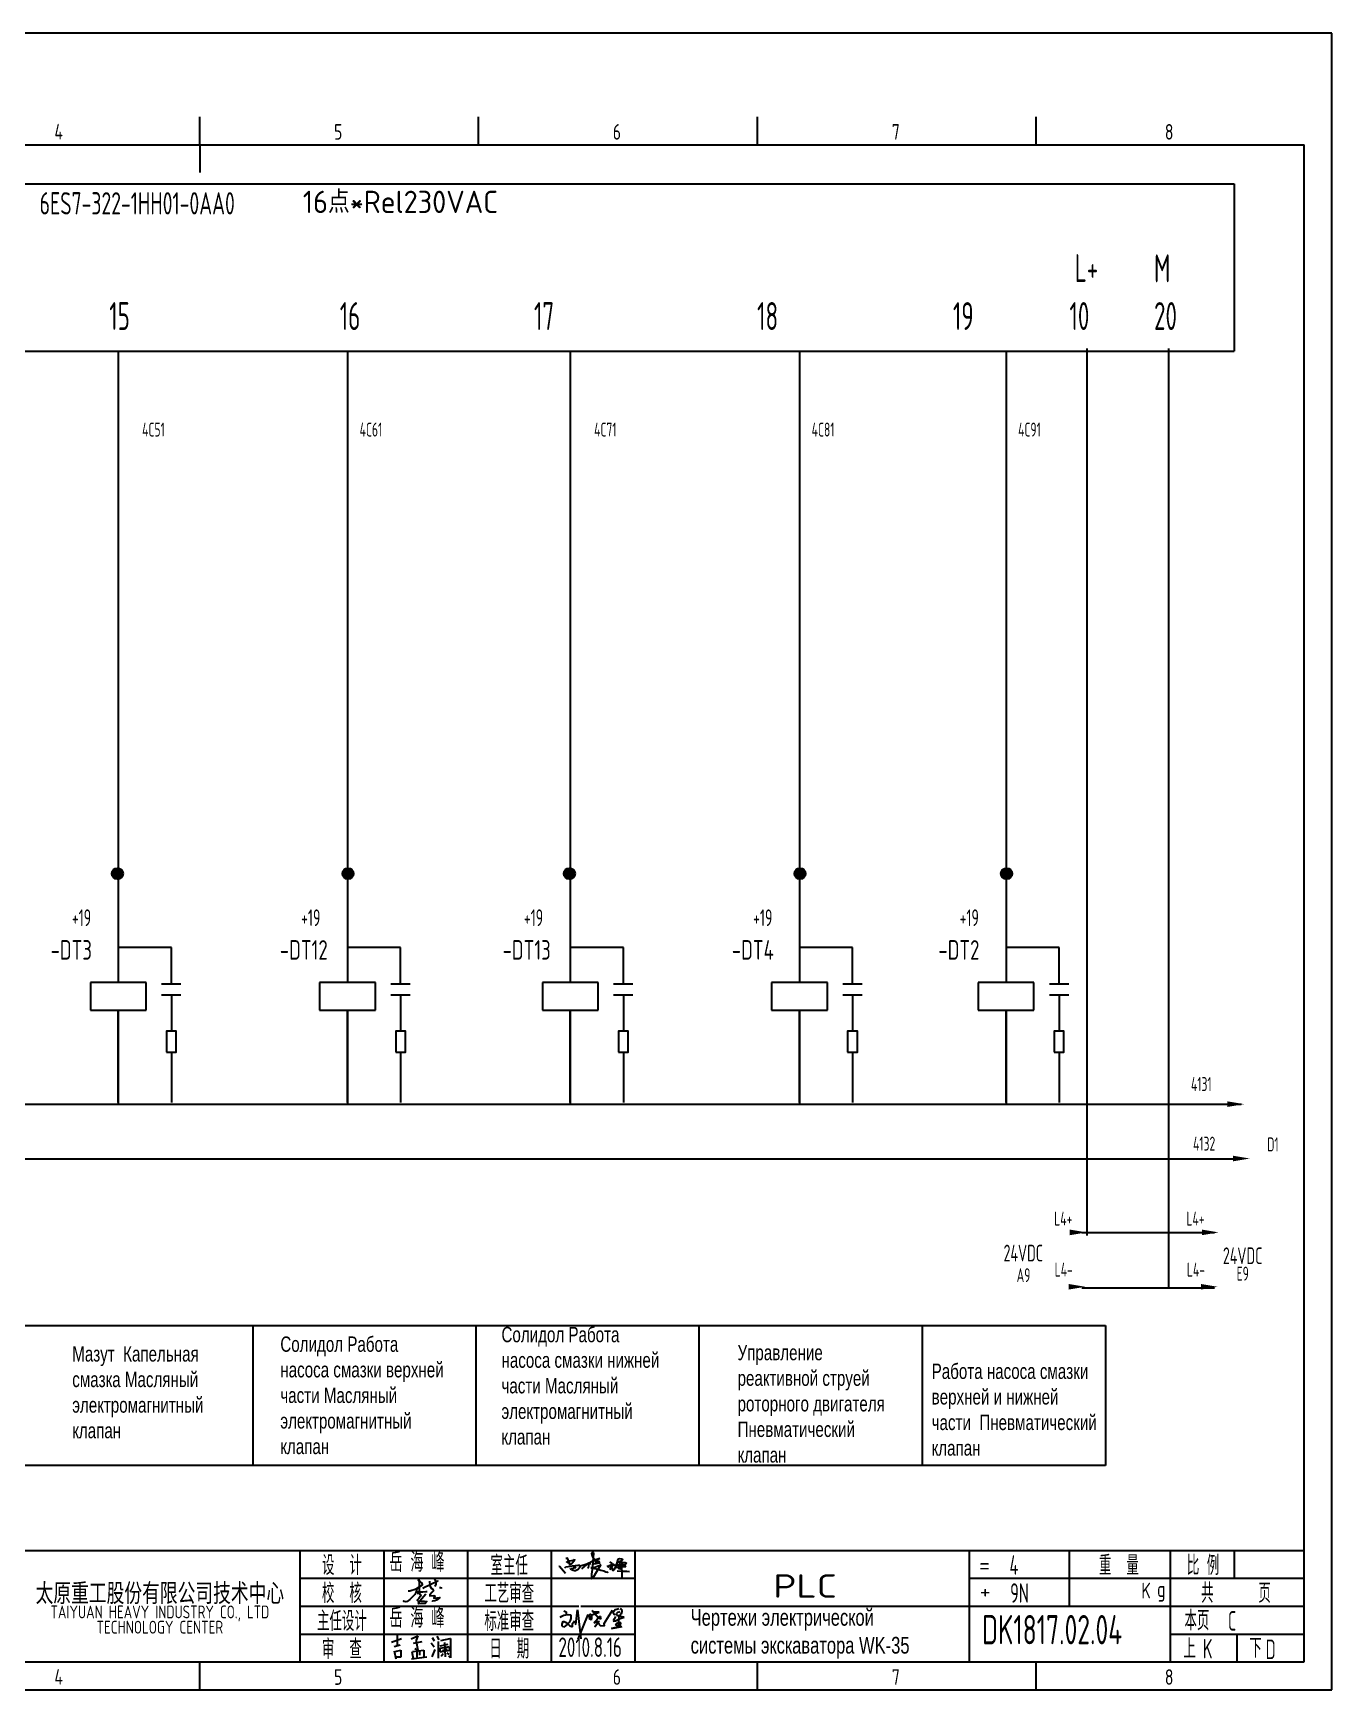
# Model space of a CAD drawing. Extents: x 590 to 9605, y -3741 to 975.
# Drawn here: x 3804.1 to 4037, y -2394.4 to -2097.4 of the extents above; entities that cross this region are included whole.
import ezdxf
from ezdxf.enums import TextEntityAlignment as Align

# ---------------------------------------------------------------- set-up
doc = ezdxf.new("R2010")
doc.units = 0
doc.header["$LTSCALE"] = 2
doc.header["$MEASUREMENT"] = 0
for name, pattern in [('DASHED2', [0.375, 0.25, -0.125]), ('DIVIDE', [1.25, 0.5, -0.25, 0, -0.25, 0, -0.25]), ('HIDDEN', [0.375, 0.25, -0.125])]:
    doc.linetypes.add(name, pattern=pattern)
doc.layers.get('0').update_dxf_attribs({"linetype": 'CONTINUOUS'})
for name, color, linetype in [('11', 3, 'CONTINUOUS'), ('CONTINUOUS', 7, 'CONTINUOUS'), ('DIVIDE', 1, 'DIVIDE')]:
    doc.layers.add(name, color=color, linetype=linetype)
doc.styles.add('ROMAN', font='ROMANC.shx', dxfattribs={"width": 0.7, "height": 0.7})
doc.styles.add('ROMANS', font='romans', dxfattribs={"width": 0.67, "bigfont": 'hzlib'})
doc.styles.get("Standard").update_dxf_attribs({"font": 'isocp.shx', "width": 0.707, "bigfont": 'dfst.shx'})

# ---------------------------------------------------------------- blocks, each defined once
blk = doc.blocks.new('A$C5BE500A0')
for p, q in [((15.3, 41.2), (22.2, 26.1)), ((15.3, 40.1), (15.3, 41.2)), ((15.4, 37.7), (15.3, 40.1)), ((15.4, 32.4), (21, 34.6)), ((15.5, 31.8), (15.4, 32.4)), ((21, 34.6), (24.5, 35.1)), ((24.5, 35.1), (28.2, 35.6)), ((29.4, 34), (26.8, 30.7)), ((28.2, 35.6), (30.2, 36.8)), ((30.2, 38), (29.4, 34)), ((30.2, 36.8), (30.2, 38)), ((59.1, 30.4), (64.7, 33.7)), ((64.4, 48.9), (64.5, 51.6)), ((65.3, 44.3), (64.4, 48.9)), ((64.5, 51.6), (65.9, 52.2)), ((67.1, 48.5), (64.5, 17.9)), ((64.7, 33.7), (72, 37.3)), ((67.5, 39.5), (65.3, 44.3)), ((65.9, 52.2), (66.5, 51.5)), ((66.5, 51.5), (67.1, 48.5)), ((70.3, 36.3), (67.5, 39.5)), ((69.9, 34.1), (69.7, 33.3)), ((69.7, 33.3), (71.9, 33.6)), ((74.6, 36.5), (69.9, 34.1)), ((73.8, 32.8), (70.3, 36.3)), ((71.9, 33.6), (75.3, 34.2)), ((72, 37.3), (77.8, 39)), ((77.7, 30.8), (73.8, 32.8)), ((79.7, 39.2), (74.6, 36.5)), ((76.7, 32.6), (74.8, 31.8)), ((75.3, 34.2), (77, 34.5)), ((77.7, 33.5), (76.7, 32.6)), ((77, 34.5), (78, 34.1)), ((78, 34.1), (77.7, 33.5)), ((77.8, 39), (79.7, 39.2)), ((117.4, 32.7), (112.9, 30.9)), ((113.3, 30.9), (114.4, 35)), ((114.4, 35), (115.4, 38.4)), ((115.4, 38.4), (118.1, 38.8)), ((122.1, 34.8), (117.4, 32.7)), ((118.1, 38.8), (123.3, 38.3)), ((124.7, 36.8), (122.1, 34.8)), ((123.3, 38.3), (124.7, 36.8)), ((0, 24.1), (1.5, 23.9)), ((1.5, 23.9), (12.6, 10.8)), ((11.6, 21), (13.8, 22.8)), ((13.8, 22.8), (17.9, 23.5)), ((19.1, 30.1), (15.5, 31.8)), ((17.9, 23.5), (26, 24.9)), ((22.2, 26.1), (19.1, 30.1)), ((22.6, 18.1), (23.6, 19.3)), ((23.7, 17.3), (22.6, 18.1)), ((23.3, 27.9), (23.1, 27.8)), ((25.3, 29.5), (23.3, 27.9)), ((23.6, 19.3), (25.8, 19.9)), ((26.1, 16.2), (24.9, 15)), ((26.8, 30.7), (25.3, 29.5)), ((25.8, 19.9), (29.2, 20.8)), ((26, 24.9), (36.8, 26.1)), ((28.4, 20), (26.1, 16.2)), ((29.4, 15.2), (28.2, 15.7)), ((29.5, 22.1), (28.4, 20)), ((29.2, 20.8), (33, 21.4)), ((32.4, 15.1), (29.4, 15.2)), ((30.2, 22.7), (29.5, 22.1)), ((31.6, 22.6), (30.2, 22.7)), ((32.8, 22.1), (31.6, 22.6)), ((35, 16.2), (32.4, 15.1)), ((33, 21.4), (32.8, 22.1)), ((37.6, 17.7), (35, 16.2)), ((36.8, 26.1), (40.9, 26)), ((39.7, 20.3), (37.6, 17.7)), ((40.8, 21.6), (39.7, 20.3)), ((40.2, 22.8), (44.3, 25.4)), ((41.7, 24.4), (40.8, 21.6)), ((40.9, 26), (41.7, 24.4)), ((44.3, 25.4), (50.6, 27.7)), ((44.7, 18.7), (49.1, 22.6)), ((49.1, 22.6), (54.4, 27.2)), ((50.6, 27.7), (56.2, 29.3)), ((54.4, 27.2), (59.1, 30.4)), ((56.8, 20.6), (55.9, 19.6)), ((56.2, 29.3), (60.8, 29.6)), ((56.7, 31.7), (57.4, 29.6)), ((57.6, 25), (56.8, 20.6)), ((57.4, 29.6), (57.6, 25)), ((60.8, 29.6), (62.2, 29.2)), ((66.6, 21), (62.5, 20.6)), ((62.5, 20.6), (75.7, 18.4)), ((64.5, 17.9), (63.3, 8.5)), ((63.3, 8.5), (63.5, 0.1)), ((63.5, 0.1), (64.3, 0)), ((64.3, 0), (67.5, 2.5)), ((69.8, 21.4), (66.6, 21)), ((67.5, 2.5), (73.8, 13.7)), ((68.3, 28.6), (72.6, 29.4)), ((69.3, 29), (68.3, 28.6)), ((72, 30.5), (69.3, 29)), ((76.7, 24.1), (69.8, 21.4)), ((74.8, 31.8), (72, 30.5)), ((72.6, 29.4), (78.2, 30.4)), ((73.8, 13.7), (77.7, 20)), ((75.7, 18.4), (81.9, 16.6)), ((79.9, 25.4), (76.7, 24.1)), ((80.1, 30.5), (77.7, 30.8)), ((77.7, 20), (81.2, 25.6)), ((78.2, 30.4), (80.1, 30.5)), ((82.1, 26.9), (79.9, 25.4)), ((81.2, 25.6), (82.1, 26.9)), ((81.9, 16.6), (87.3, 14.8)), ((87.3, 14.8), (91.3, 12.9)), ((91.3, 12.9), (94.8, 12.6)), ((94.5, 25.2), (94.9, 23.9)), ((94.8, 12.6), (95.8, 12.8)), ((94.9, 23.9), (95.3, 23)), ((95.3, 23), (95.8, 22.8)), ((95.8, 22.8), (97, 23.3)), ((97, 23.3), (97.8, 25.3)), ((98.5, 23.8), (97.4, 25.9)), ((97.8, 25.3), (100.8, 27)), ((101.1, 23.3), (98.5, 23.8)), ((99, 31.4), (100.1, 32)), ((100.7, 21.1), (99.2, 17.4)), ((99.2, 17.4), (101.9, 20.9)), ((100.1, 32), (101.1, 31.6)), ((102.1, 27.7), (100.7, 21.1)), ((100.8, 27), (103.5, 26.5)), ((101.1, 31.6), (102.1, 30.6)), ((103.3, 23.7), (101.1, 23.3)), ((101.9, 20.9), (103.1, 21.8)), ((102.1, 30.6), (102.1, 27.7)), ((103.1, 21.8), (103.7, 20.1)), ((104.7, 23.9), (103.3, 23.7)), ((103.5, 26.5), (104.5, 25.2)), ((103.7, 20.1), (103.9, 18.5)), ((103.9, 18.5), (105, 16.1)), ((104.2, 28.7), (108.3, 26.3)), ((104.5, 25.2), (104.7, 23.9)), ((105, 16.1), (106.4, 15.7)), ((106.4, 15.7), (107.7, 17.3)), ((107.7, 17.3), (110.9, 22.6)), ((108.3, 26.3), (115.7, 20.2)), ((110.9, 22.6), (113.3, 30.9)), ((111.7, 21.6), (125.7, 23.5)), ((115.4, 22.1), (111.7, 21.6)), ((112.9, 30.9), (112.3, 30.9)), ((112.9, 26.9), (127.4, 26.5)), ((124.7, 26.6), (112.9, 26.9)), ((113.4, 15.2), (124.8, 14.7)), ((122.5, 23.3), (115.4, 22.1)), ((115.7, 20.2), (118.5, 18.9)), ((116.7, 30.8), (120.9, 31.8)), ((118.5, 18.9), (120.8, 19.6)), ((120.8, 19.6), (121.1, 20.7)), ((120.9, 31.8), (124.1, 32)), ((121.7, 31.5), (122.2, 1.9)), ((123, 28.1), (121.7, 31.5)), ((126.4, 24.6), (122.5, 23.3)), ((128.2, 25.5), (123, 28.1)), ((124.1, 32), (129.1, 31.3)), ((128.1, 26.7), (124.7, 26.6)), ((124.8, 14.7), (132, 14.1)), ((125.7, 23.5), (130.1, 23.8)), ((127.4, 26.5), (126.4, 24.6)), ((130.2, 28.3), (128.1, 26.7)), ((130.5, 24.3), (128.2, 25.5)), ((129.1, 31.3), (130.7, 30.3)), ((130.1, 23.8), (130.5, 24.3)), ((130.7, 30.3), (130.2, 28.3)), ((132, 14.1), (137.3, 13.6))]:
    blk.add_line(p, q)
blk = doc.blocks.new('lf')
for points in [[(409.4, 317.6), (411.9, 317.6), (420.7, 320.5), (429.4, 326.1), (429, 328.4), (426.7, 330.1), (424.2, 331.3), (423.4, 332.6), (424.4, 333.4), (425, 330.7), (425, 327.4), (425, 324.7), (424.8, 321.8), (424.8, 320.3), (424.8, 318.7), (425, 314.7), (425, 313), (424.8, 313)], [(432.1, 320.3), (430.6, 321.6), (450.9, 331.7), (450.9, 332.2)], [(439.5, 330.9), (440, 324.5), (442, 320.7)], [(446.2, 333.8), (448.1, 330.5), (448.1, 326.7), (446.6, 323.8)], [(421.5, 320.1), (421.3, 317.6), (420, 315.1), (418.6, 312.6), (416.7, 310.5), (414.9, 308.5), (411.9, 305.6), (410.1, 304.1), (408, 302.6), (406.1, 302), (403.6, 302.6), (403.6, 303.5), (403.9, 303.5)], [(421.3, 316.2), (424.8, 315.9), (427.1, 316), (429.8, 316), (434.8, 316.8), (436, 316.8)], [(421.9, 314.1), (423.8, 314.1), (425.4, 313.7), (426, 313), (426.9, 312), (427.1, 312), (426.5, 310.5), (426.1, 309.5), (424.2, 306.6), (423.1, 305.4), (422.1, 304.5), (423.2, 303.3), (427.3, 303.1), (429.8, 303.1), (432.3, 302.9), (435.4, 302.7), (433.1, 299.9), (424.6, 299.5), (424, 300.4), (425.6, 303.3), (434.3, 313.5)], [(441.8, 320.7), (443.7, 320.1), (444.9, 317.6), (443.1, 315.5), (439.7, 311.8), (439.8, 310.6), (445.4, 311.2), (447, 310.3), (445.6, 307.4), (453.6, 308), (450.3, 304.7), (447, 303.3), (443.7, 303.1), (442.9, 303.7)], [(453.4, 322.4), (454.9, 322.2), (455.7, 321.8), (456.1, 321.6), (456.3, 321.4)]]:
    blk.add_lwpolyline(points)

msp = doc.modelspace()

# ---------------------------------------------------------------- hatches: boundary and pattern name
at = {"linetype": 'HIDDEN'}
h = msp.add_hatch(color=6, dxfattribs=at)
edge = h.paths.add_edge_path()
edge.add_arc((3819.26, -2248.1), 1, 0, 360)
h = msp.add_hatch(color=6, dxfattribs=at)
edge = h.paths.add_edge_path()
edge.add_arc((3860.6, -2248.1), 1, 0, 360)
h = msp.add_hatch(color=6, dxfattribs=at)
edge = h.paths.add_edge_path()
edge.add_arc((3900.3, -2248.1), 1, 0, 360)
h = msp.add_hatch(color=6, dxfattribs=at)
edge = h.paths.add_edge_path()
edge.add_arc((3941.64, -2248.1), 1, 0, 360)
h = msp.add_hatch(color=6, dxfattribs=at)
edge = h.paths.add_edge_path()
edge.add_arc((3978.67, -2248.1), 1, 0, 360)

# ---------------------------------------------------------------- linework, layer by layer
at = {"color": 6}
for p, q in [((3828.92, -2261.34), (3819.4, -2261.34)), ((3828.92, -2267.89), (3828.92, -2261.34)), ((3870.01, -2261.34), (3860.5, -2261.34)), ((3870.01, -2267.89), (3870.01, -2261.34)), ((3909.96, -2261.34), (3900.44, -2261.34)), ((3909.96, -2267.89), (3909.96, -2261.34)), ((3951.05, -2261.34), (3941.54, -2261.34)), ((3951.05, -2267.89), (3951.05, -2261.34)), ((3988.08, -2261.34), (3978.57, -2261.34)), ((3988.08, -2267.89), (3988.08, -2261.34)), ((3824.4, -2272.61), (3824.4, -2267.61)), ((3865.5, -2272.61), (3865.5, -2267.61)), ((3905.44, -2272.61), (3905.44, -2267.61)), ((3946.54, -2272.61), (3946.54, -2267.61)), ((3983.57, -2272.61), (3983.57, -2267.61)), ((3828.92, -2269.82), (3828.92, -2276.34)), ((3870.01, -2269.82), (3870.01, -2276.34)), ((3909.96, -2269.82), (3909.96, -2276.34)), ((3951.05, -2269.82), (3951.05, -2276.34)), ((3988.08, -2269.82), (3988.08, -2276.34)), ((3828.92, -2280.12), (3828.92, -2289.11)), ((3870.01, -2280.12), (3870.01, -2289.11)), ((3909.96, -2280.12), (3909.96, -2289.11)), ((3951.05, -2280.12), (3951.05, -2289.11)), ((3988.08, -2280.12), (3988.08, -2289.11))]:
    msp.add_line(p, q, dxfattribs=at)
for p, q in [((3683.57, -2329.11), (3996.38, -2329.11)), ((3843.57, -2354.19), (3843.57, -2329.11)), ((3883.57, -2354.19), (3883.57, -2329.11)), ((3923.57, -2354.19), (3923.57, -2329.11)), ((3963.57, -2354.19), (3963.57, -2329.11)), ((3996.38, -2354.19), (3683.57, -2354.19)), ((3912, -2379.43), (3972, -2379.43)), ((3869.39, -2384.69), (3869.39, -2386.5)), ((3871.93, -2385.26), (3873.1, -2384.74)), ((3873.1, -2384.74), (3872.84, -2385.52)), ((3876.52, -2384.82), (3876.88, -2385.46)), ((3868.38, -2385.86), (3870.19, -2385.22)), ((3868.9, -2386.64), (3869.93, -2386.38)), ((3868.9, -2387.42), (3869.15, -2388.84)), ((3869.03, -2387.55), (3870.06, -2387.29)), ((3869.15, -2386.38), (3869.15, -2386.38)), ((3870.06, -2387.29), (3870.06, -2388.58)), ((3871.93, -2385.26), (3871.93, -2385.26)), ((3872.01, -2387.55), (3872.26, -2388.84)), ((3872.14, -2387.55), (3874.21, -2387.29)), ((3872.32, -2386.04), (3873.88, -2385.78)), ((3873.1, -2387.33), (3872.58, -2387.07)), ((3872.84, -2385.52), (3872.84, -2385.78)), ((3872.84, -2385.78), (3873.1, -2387.33)), ((3872.91, -2387.55), (3872.91, -2388.58)), ((3873.43, -2387.42), (3873.43, -2388.19)), ((3874.21, -2387.29), (3874.21, -2388.71)), ((3875.52, -2385.98), (3876.06, -2386.7)), ((3875.7, -2385.04), (3876.06, -2385.67)), ((3875.7, -2388.52), (3876.21, -2387.19)), ((3876.76, -2385.76), (3876.76, -2388.76)), ((3877.06, -2386.91), (3877.09, -2387.61)), ((3878.76, -2386.7), (3877.09, -2387.04)), ((3877.09, -2387.61), (3878.89, -2387.31)), ((3877.12, -2386.55), (3878.55, -2386.25)), ((3877.22, -2385.61), (3878.92, -2385.25)), ((3877.52, -2387.22), (3877.7, -2387.37)), ((3877.91, -2385.91), (3878.01, -2388.52)), ((3878.34, -2387.04), (3878.16, -2387.37)), ((3878.33, -2387.78), (3878.67, -2388.12)), ((3878.89, -2387.31), (3878.76, -2386.7)), ((3878.92, -2385.25), (3878.95, -2385.25)), ((3878.95, -2385.25), (3878.95, -2388.7)), ((3870.06, -2388.58), (3869.03, -2388.58)), ((3871.95, -2388.89), (3874.71, -2388.53)), ((3877.65, -2387.95), (3877.31, -2388.46)), ((3878.95, -2388.7), (3878.67, -2388.4))]:
    msp.add_line(p, q)
for points in [[(3828.05, -2280.12), (3829.79, -2280.12), (3829.79, -2276.34), (3828.05, -2276.34)], [(3869.14, -2280.12), (3870.88, -2280.12), (3870.88, -2276.34), (3869.14, -2276.34)], [(3909.09, -2280.12), (3910.83, -2280.12), (3910.83, -2276.34), (3909.09, -2276.34)], [(3950.18, -2280.12), (3951.92, -2280.12), (3951.92, -2276.34), (3950.18, -2276.34)], [(3987.21, -2280.12), (3988.95, -2280.12), (3988.95, -2276.34), (3987.21, -2276.34)]]:
    msp.add_lwpolyline(points, close=True, dxfattribs=at)
at = {"layer": 'CONTINUOUS', "color": 3}
for p, q in [((4037, -2097.43), (3617, -2097.43)), ((4037, -2394.43), (4037, -2097.43)), ((3617, -2394.43), (4037, -2394.43))]:
    msp.add_line(p, q, dxfattribs=at)
at = {"layer": 'CONTINUOUS'}
for p, q in [((3834, -2117.43), (3834, -2112.43)), ((3637, -2117.43), (4032, -2117.43)), ((3834, -2117.43), (3834, -2122.43)), ((4032, -2389.43), (4032, -2117.43)), ((3659.5, -2124.43), (4019.5, -2124.43)), ((4019.5, -2124.43), (4019.5, -2154.43)), ((3659.5, -2154.43), (4019.5, -2154.43)), ((3819.4, -2154.43), (3819.4, -2267.61)), ((3860.5, -2154.43), (3860.5, -2267.61)), ((3900.44, -2154.43), (3900.44, -2267.61)), ((3941.54, -2154.43), (3941.54, -2267.61)), ((3978.57, -2154.43), (3978.57, -2267.61)), ((3654.5, -2289.43), (4020.75, -2289.43)), ((3654.5, -2299.22), (4020.75, -2299.22)), ((4019.5, -2369.43), (4019.5, -2374.43)), ((3898.66, -2381.41), (3898.91, -2381.2)), ((3898.66, -2381.41), (3898.91, -2381.2)), ((3898.66, -2381.41), (3898.91, -2381.2)), ((3898.66, -2381.41), (3898.91, -2381.2)), ((3898.91, -2381.2), (3899.27, -2381.05)), ((3898.91, -2381.2), (3899.27, -2381.05)), ((3898.91, -2381.2), (3899.27, -2381.05)), ((3898.91, -2381.2), (3899.27, -2381.05)), ((3899.27, -2381.05), (3899.63, -2380.95)), ((3899.27, -2381.05), (3899.63, -2380.95)), ((3899.27, -2381.05), (3899.63, -2380.95)), ((3899.27, -2381.05), (3899.63, -2380.95)), ((3899.32, -2380.24), (3899.68, -2380.44)), ((3899.32, -2380.24), (3899.68, -2380.44)), ((3899.32, -2380.24), (3899.68, -2380.44)), ((3899.32, -2380.24), (3899.68, -2380.44)), ((3899.63, -2380.95), (3900.14, -2380.9)), ((3899.63, -2380.95), (3900.14, -2380.9)), ((3899.63, -2380.95), (3900.14, -2380.9)), ((3899.63, -2380.95), (3900.14, -2380.9)), ((3899.68, -2380.44), (3899.73, -2380.59)), ((3899.68, -2380.44), (3899.73, -2380.59)), ((3899.68, -2380.44), (3899.73, -2380.59)), ((3899.68, -2380.44), (3899.73, -2380.59)), ((3899.73, -2380.59), (3899.73, -2380.9)), ((3899.73, -2380.59), (3899.73, -2380.9)), ((3899.73, -2380.59), (3899.73, -2380.9)), ((3899.73, -2380.59), (3899.73, -2380.9)), ((3900.14, -2380.9), (3900.55, -2381)), ((3900.14, -2380.9), (3900.55, -2381)), ((3900.14, -2380.9), (3900.55, -2381)), ((3900.14, -2380.9), (3900.55, -2381)), ((3900.55, -2381.61), (3900.44, -2381.97)), ((3900.55, -2381.61), (3900.44, -2381.97)), ((3900.55, -2381.61), (3900.44, -2381.97)), ((3900.55, -2381.61), (3900.44, -2381.97)), ((3900.55, -2381), (3900.55, -2381.2)), ((3900.55, -2381), (3900.55, -2381.2)), ((3900.55, -2381), (3900.55, -2381.2)), ((3900.55, -2381), (3900.55, -2381.2)), ((3900.55, -2381.2), (3900.55, -2381.61)), ((3900.55, -2381.2), (3900.55, -2381.61)), ((3900.55, -2381.2), (3900.55, -2381.61)), ((3900.55, -2381.2), (3900.55, -2381.61)), ((3901.46, -2382.73), (3901.72, -2380.08)), ((3901.46, -2382.73), (3901.72, -2380.08)), ((3901.46, -2382.73), (3901.72, -2380.08)), ((3901.46, -2382.73), (3901.72, -2380.08)), ((3901.72, -2380.08), (3902.33, -2385.28)), ((3901.72, -2380.08), (3902.33, -2385.28)), ((3901.72, -2380.08), (3902.33, -2385.28)), ((3901.72, -2380.08), (3902.33, -2385.28)), ((3901.87, -2385.33), (3903.66, -2380.92)), ((3901.87, -2385.33), (3903.66, -2380.92)), ((3901.87, -2385.33), (3903.66, -2380.92)), ((3901.87, -2385.33), (3903.66, -2380.92)), ((3903.71, -2381), (3903.82, -2381.47)), ((3903.71, -2381), (3903.82, -2381.47)), ((3903.71, -2381), (3903.82, -2381.47)), ((3903.71, -2381), (3903.82, -2381.47)), ((3903.82, -2381), (3903.96, -2380.89)), ((3903.82, -2381), (3903.96, -2380.89)), ((3903.82, -2381), (3903.96, -2380.89)), ((3903.82, -2381), (3903.96, -2380.89)), ((3903.93, -2381.8), (3903.82, -2381)), ((3903.93, -2381.8), (3903.82, -2381)), ((3903.93, -2381.8), (3903.82, -2381)), ((3903.93, -2381.8), (3903.82, -2381)), ((3903.82, -2381.47), (3903.93, -2381.8)), ((3903.82, -2381.47), (3903.93, -2381.8)), ((3903.82, -2381.47), (3903.93, -2381.8)), ((3903.82, -2381.47), (3903.93, -2381.8)), ((3903.96, -2380.89), (3904.11, -2380.89)), ((3903.96, -2380.89), (3904.11, -2380.89)), ((3903.96, -2380.89), (3904.11, -2380.89)), ((3903.96, -2380.89), (3904.11, -2380.89)), ((3904.04, -2381.58), (3904.07, -2381.33)), ((3904.04, -2381.58), (3904.07, -2381.33)), ((3904.04, -2381.58), (3904.07, -2381.33)), ((3904.04, -2381.58), (3904.07, -2381.33)), ((3904.07, -2381.84), (3904.04, -2381.58)), ((3904.07, -2381.84), (3904.04, -2381.58)), ((3904.07, -2381.84), (3904.04, -2381.58)), ((3904.07, -2381.84), (3904.04, -2381.58)), ((3904.07, -2381.33), (3904.15, -2381.14)), ((3904.07, -2381.33), (3904.15, -2381.14)), ((3904.07, -2381.33), (3904.15, -2381.14)), ((3904.07, -2381.33), (3904.15, -2381.14)), ((3904.18, -2381.91), (3904.07, -2381.84)), ((3904.18, -2381.91), (3904.07, -2381.84)), ((3904.18, -2381.91), (3904.07, -2381.84)), ((3904.18, -2381.91), (3904.07, -2381.84)), ((3904.11, -2380.89), (3904.26, -2381.22)), ((3904.11, -2380.89), (3904.26, -2381.22)), ((3904.11, -2380.89), (3904.26, -2381.22)), ((3904.11, -2380.89), (3904.26, -2381.22)), ((3904.15, -2381.14), (3904.4, -2380.96)), ((3904.15, -2381.14), (3904.4, -2380.96)), ((3904.15, -2381.14), (3904.4, -2380.96)), ((3904.15, -2381.14), (3904.4, -2380.96)), ((3904.26, -2381.58), (3904.18, -2381.91)), ((3904.26, -2381.58), (3904.18, -2381.91)), ((3904.26, -2381.58), (3904.18, -2381.91)), ((3904.26, -2381.58), (3904.18, -2381.91)), ((3904.26, -2381.22), (3904.26, -2381.58)), ((3904.26, -2381.22), (3904.26, -2381.58)), ((3904.26, -2381.22), (3904.26, -2381.58)), ((3904.26, -2381.22), (3904.26, -2381.58)), ((3904.37, -2380.23), (3905.51, -2381.51)), ((3904.55, -2380.45), (3904.37, -2380.23)), ((3904.37, -2380.23), (3905.51, -2381.51)), ((3904.55, -2380.45), (3904.37, -2380.23)), ((3904.37, -2380.23), (3905.51, -2381.51)), ((3904.55, -2380.45), (3904.37, -2380.23)), ((3904.37, -2380.23), (3905.51, -2381.51)), ((3904.55, -2380.45), (3904.37, -2380.23)), ((3904.4, -2380.96), (3904.81, -2380.78)), ((3904.4, -2380.96), (3904.81, -2380.78)), ((3904.4, -2380.96), (3904.81, -2380.78)), ((3904.4, -2380.96), (3904.81, -2380.78)), ((3905.65, -2380.52), (3904.55, -2380.45)), ((3905.65, -2380.52), (3904.55, -2380.45)), ((3905.65, -2380.52), (3904.55, -2380.45)), ((3905.65, -2380.52), (3904.55, -2380.45)), ((3904.81, -2380.78), (3905.32, -2380.63)), ((3904.81, -2380.78), (3905.32, -2380.63)), ((3904.81, -2380.78), (3905.32, -2380.63)), ((3904.81, -2380.78), (3905.32, -2380.63)), ((3905.18, -2381.88), (3904.88, -2382.17)), ((3905.18, -2381.88), (3904.88, -2382.17)), ((3905.18, -2381.88), (3904.88, -2382.17)), ((3905.18, -2381.88), (3904.88, -2382.17)), ((3905.62, -2381.33), (3905.18, -2381.88)), ((3905.62, -2381.33), (3905.18, -2381.88)), ((3905.62, -2381.33), (3905.18, -2381.88)), ((3905.62, -2381.33), (3905.18, -2381.88)), ((3905.32, -2380.63), (3905.65, -2380.52)), ((3905.32, -2380.63), (3905.65, -2380.52)), ((3905.32, -2380.63), (3905.65, -2380.52)), ((3905.32, -2380.63), (3905.65, -2380.52)), ((3905.51, -2381.51), (3905.84, -2381.77)), ((3905.51, -2381.51), (3905.84, -2381.77)), ((3905.51, -2381.51), (3905.84, -2381.77)), ((3905.51, -2381.51), (3905.84, -2381.77)), ((3905.87, -2381.25), (3905.62, -2381.33)), ((3905.87, -2381.25), (3905.62, -2381.33)), ((3905.87, -2381.25), (3905.62, -2381.33)), ((3905.87, -2381.25), (3905.62, -2381.33)), ((3905.84, -2381.77), (3905.98, -2381.51)), ((3905.84, -2381.77), (3905.98, -2381.51)), ((3905.84, -2381.77), (3905.98, -2381.51)), ((3905.84, -2381.77), (3905.98, -2381.51)), ((3905.98, -2381.51), (3905.87, -2381.25)), ((3905.98, -2381.51), (3905.87, -2381.25)), ((3905.98, -2381.51), (3905.87, -2381.25)), ((3905.98, -2381.51), (3905.87, -2381.25)), ((3906.53, -2382.52), (3908.03, -2380.14)), ((3906.53, -2382.52), (3908.03, -2380.14)), ((3906.53, -2382.52), (3908.03, -2380.14)), ((3906.53, -2382.52), (3908.03, -2380.14)), ((3908.02, -2380.21), (3908.15, -2380.64)), ((3908.02, -2380.21), (3908.15, -2380.64)), ((3908.02, -2380.21), (3908.15, -2380.64)), ((3908.02, -2380.21), (3908.15, -2380.64)), ((3908.12, -2380.48), (3908.48, -2380.05)), ((3908.12, -2380.48), (3908.48, -2380.05)), ((3908.12, -2380.48), (3908.48, -2380.05)), ((3908.12, -2380.48), (3908.48, -2380.05)), ((3908.31, -2381.75), (3908.12, -2382.04)), ((3908.31, -2381.75), (3908.12, -2382.04)), ((3908.31, -2381.75), (3908.12, -2382.04)), ((3908.31, -2381.75), (3908.12, -2382.04)), ((3908.15, -2380.64), (3908.38, -2380.9)), ((3908.15, -2380.64), (3908.38, -2380.9)), ((3908.15, -2380.64), (3908.38, -2380.9)), ((3908.15, -2380.64), (3908.38, -2380.9)), ((3908.48, -2381.42), (3908.31, -2381.75)), ((3908.48, -2381.42), (3908.31, -2381.75)), ((3908.48, -2381.42), (3908.31, -2381.75)), ((3908.48, -2381.42), (3908.31, -2381.75)), ((3908.38, -2380.9), (3908.51, -2380.93)), ((3908.38, -2380.9), (3908.51, -2380.93)), ((3908.38, -2380.9), (3908.51, -2380.93)), ((3908.38, -2380.9), (3908.51, -2380.93)), ((3908.48, -2380.05), (3908.77, -2379.95)), ((3908.48, -2380.05), (3908.77, -2379.95)), ((3908.48, -2380.05), (3908.77, -2379.95)), ((3908.48, -2380.05), (3908.77, -2379.95)), ((3908.57, -2381.29), (3908.48, -2381.42)), ((3908.57, -2381.29), (3908.48, -2381.42)), ((3908.57, -2381.29), (3908.48, -2381.42)), ((3908.57, -2381.29), (3908.48, -2381.42)), ((3908.57, -2382.04), (3909.1, -2381.78)), ((3908.57, -2382.04), (3909.1, -2381.78)), ((3908.57, -2382.04), (3909.1, -2381.78)), ((3908.57, -2382.04), (3909.1, -2381.78)), ((3908.71, -2380.9), (3908.77, -2380.67)), ((3908.71, -2380.9), (3908.77, -2380.67)), ((3908.71, -2380.9), (3908.77, -2380.67)), ((3908.71, -2380.9), (3908.77, -2380.67)), ((3908.9, -2381.13), (3908.71, -2380.9)), ((3908.9, -2381.13), (3908.71, -2380.9)), ((3908.9, -2381.13), (3908.71, -2380.9)), ((3908.9, -2381.13), (3908.71, -2380.9)), ((3908.77, -2379.95), (3909.16, -2379.86)), ((3908.77, -2379.95), (3909.16, -2379.86)), ((3908.77, -2379.95), (3909.16, -2379.86)), ((3908.77, -2379.95), (3909.16, -2379.86)), ((3908.77, -2380.67), (3908.97, -2380.51)), ((3908.77, -2380.67), (3908.97, -2380.51)), ((3908.77, -2380.67), (3908.97, -2380.51)), ((3908.77, -2380.67), (3908.97, -2380.51)), ((3909.33, -2381.1), (3908.9, -2381.13)), ((3909.33, -2381.1), (3908.9, -2381.13)), ((3909.33, -2381.1), (3908.9, -2381.13)), ((3909.33, -2381.1), (3908.9, -2381.13)), ((3908.97, -2380.51), (3909.23, -2380.44)), ((3908.97, -2380.51), (3909.23, -2380.44)), ((3908.97, -2380.51), (3909.23, -2380.44)), ((3908.97, -2380.51), (3909.23, -2380.44)), ((3909.1, -2381.23), (3909.13, -2381.58)), ((3910.08, -2381.42), (3909.1, -2381.23)), ((3909.1, -2381.23), (3909.13, -2381.58)), ((3910.08, -2381.42), (3909.1, -2381.23)), ((3909.1, -2381.23), (3909.13, -2381.58)), ((3910.08, -2381.42), (3909.1, -2381.23)), ((3909.1, -2381.23), (3909.13, -2381.58)), ((3910.08, -2381.42), (3909.1, -2381.23)), ((3909.1, -2381.78), (3909.55, -2381.58)), ((3909.13, -2381.58), (3909.1, -2382.07)), ((3909.1, -2381.78), (3909.55, -2381.58)), ((3909.13, -2381.58), (3909.1, -2382.07)), ((3909.1, -2381.78), (3909.55, -2381.58)), ((3909.13, -2381.58), (3909.1, -2382.07)), ((3909.1, -2381.78), (3909.55, -2381.58)), ((3909.13, -2381.58), (3909.1, -2382.07)), ((3909.23, -2380.44), (3909.33, -2380.41)), ((3909.23, -2380.44), (3909.33, -2380.41)), ((3909.23, -2380.44), (3909.33, -2380.41)), ((3909.23, -2380.44), (3909.33, -2380.41)), ((3909.59, -2380.83), (3909.33, -2381.1)), ((3909.59, -2380.83), (3909.33, -2381.1)), ((3909.59, -2380.83), (3909.33, -2381.1)), ((3909.59, -2380.83), (3909.33, -2381.1)), ((3909.42, -2379.86), (3909.65, -2379.99)), ((3909.42, -2379.86), (3909.65, -2379.99)), ((3909.42, -2379.86), (3909.65, -2379.99)), ((3909.42, -2379.86), (3909.65, -2379.99)), ((3909.55, -2381.58), (3910.08, -2381.42)), ((3909.55, -2381.58), (3910.08, -2381.42)), ((3909.55, -2381.58), (3910.08, -2381.42)), ((3909.55, -2381.58), (3910.08, -2381.42)), ((3909.69, -2380.38), (3909.59, -2380.83)), ((3909.69, -2380.38), (3909.59, -2380.83)), ((3909.69, -2380.38), (3909.59, -2380.83)), ((3909.69, -2380.38), (3909.59, -2380.83)), ((3909.65, -2379.99), (3909.69, -2380.38)), ((3909.65, -2379.99), (3909.69, -2380.38)), ((3909.65, -2379.99), (3909.69, -2380.38)), ((3909.65, -2379.99), (3909.69, -2380.38)), ((3899.01, -2382.63), (3899.12, -2382.27)), ((3899.01, -2382.63), (3899.12, -2382.27)), ((3899.01, -2382.63), (3899.12, -2382.27)), ((3899.01, -2382.63), (3899.12, -2382.27)), ((3899.01, -2382.94), (3899.01, -2382.63)), ((3899.01, -2382.94), (3899.01, -2382.63)), ((3899.01, -2382.94), (3899.01, -2382.63)), ((3899.01, -2382.94), (3899.01, -2382.63)), ((3899.27, -2383.19), (3899.01, -2382.94)), ((3899.27, -2383.19), (3899.01, -2382.94)), ((3899.27, -2383.19), (3899.01, -2382.94)), ((3899.27, -2383.19), (3899.01, -2382.94)), ((3899.12, -2382.27), (3899.17, -2382.12)), ((3899.12, -2382.27), (3899.17, -2382.12)), ((3899.12, -2382.27), (3899.17, -2382.12)), ((3899.12, -2382.27), (3899.17, -2382.12)), ((3899.17, -2382.12), (3899.37, -2382.17)), ((3899.17, -2382.12), (3899.37, -2382.17)), ((3899.17, -2382.12), (3899.37, -2382.17)), ((3899.17, -2382.12), (3899.37, -2382.17)), ((3899.93, -2382.63), (3899.27, -2383.19)), ((3899.93, -2382.63), (3899.27, -2383.19)), ((3899.93, -2382.63), (3899.27, -2383.19)), ((3899.93, -2382.63), (3899.27, -2383.19)), ((3899.37, -2382.17), (3899.73, -2382.33)), ((3899.37, -2382.17), (3899.73, -2382.33)), ((3899.37, -2382.17), (3899.73, -2382.33)), ((3899.37, -2382.17), (3899.73, -2382.33)), ((3899.73, -2382.33), (3900.09, -2382.68)), ((3899.73, -2382.33), (3900.09, -2382.68)), ((3899.73, -2382.33), (3900.09, -2382.68)), ((3899.73, -2382.33), (3900.09, -2382.68)), ((3900.24, -2382.38), (3899.93, -2382.63)), ((3900.24, -2382.38), (3899.93, -2382.63)), ((3900.24, -2382.38), (3899.93, -2382.63)), ((3900.24, -2382.38), (3899.93, -2382.63)), ((3900.09, -2382.68), (3900.39, -2382.94)), ((3900.09, -2382.68), (3900.39, -2382.94)), ((3900.09, -2382.68), (3900.39, -2382.94)), ((3900.09, -2382.68), (3900.39, -2382.94)), ((3900.44, -2381.97), (3900.24, -2382.38)), ((3900.44, -2381.97), (3900.24, -2382.38)), ((3900.44, -2381.97), (3900.24, -2382.38)), ((3900.44, -2381.97), (3900.24, -2382.38)), ((3900.39, -2382.94), (3900.55, -2383.04)), ((3900.39, -2382.94), (3900.55, -2383.04)), ((3900.39, -2382.94), (3900.55, -2383.04)), ((3900.39, -2382.94), (3900.55, -2383.04)), ((3900.55, -2383.04), (3900.85, -2383.14)), ((3900.55, -2383.04), (3900.85, -2383.14)), ((3900.55, -2383.04), (3900.85, -2383.14)), ((3900.55, -2383.04), (3900.85, -2383.14)), ((3900.85, -2382.53), (3901.01, -2382.27)), ((3900.85, -2382.53), (3901.01, -2382.27)), ((3900.85, -2382.53), (3901.01, -2382.27)), ((3900.85, -2382.53), (3901.01, -2382.27)), ((3900.85, -2383.14), (3900.85, -2382.53)), ((3900.85, -2383.14), (3900.85, -2382.53)), ((3900.85, -2383.14), (3900.85, -2382.53)), ((3900.85, -2383.14), (3900.85, -2382.53)), ((3901.01, -2382.27), (3901.21, -2382.07)), ((3901.01, -2382.27), (3901.21, -2382.07)), ((3901.01, -2382.27), (3901.21, -2382.07)), ((3901.01, -2382.27), (3901.21, -2382.07)), ((3901.21, -2382.07), (3901.26, -2382.17)), ((3901.21, -2382.07), (3901.26, -2382.17)), ((3901.21, -2382.07), (3901.26, -2382.17)), ((3901.21, -2382.07), (3901.26, -2382.17)), ((3901.26, -2382.17), (3901.41, -2382.53)), ((3901.26, -2382.17), (3901.41, -2382.53)), ((3901.26, -2382.17), (3901.41, -2382.53)), ((3901.26, -2382.17), (3901.41, -2382.53)), ((3901.41, -2382.53), (3901.41, -2382.63)), ((3901.41, -2382.53), (3901.41, -2382.63)), ((3901.41, -2382.53), (3901.41, -2382.63)), ((3901.41, -2382.53), (3901.41, -2382.63)), ((3901.41, -2382.63), (3901.46, -2382.73)), ((3901.41, -2382.63), (3901.46, -2382.73)), ((3901.41, -2382.63), (3901.46, -2382.73)), ((3901.41, -2382.63), (3901.46, -2382.73)), ((3904.88, -2382.17), (3904.66, -2382.39)), ((3904.88, -2382.17), (3904.66, -2382.39)), ((3904.88, -2382.17), (3904.66, -2382.39)), ((3904.88, -2382.17), (3904.66, -2382.39)), ((3904.66, -2382.39), (3904.77, -2382.35)), ((3904.66, -2382.39), (3904.77, -2382.35)), ((3904.66, -2382.39), (3904.77, -2382.35)), ((3904.66, -2382.39), (3904.77, -2382.35)), ((3904.77, -2382.35), (3905.47, -2382.13)), ((3904.77, -2382.35), (3905.47, -2382.13)), ((3904.77, -2382.35), (3905.47, -2382.13)), ((3904.77, -2382.35), (3905.47, -2382.13)), ((3904.85, -2383.16), (3905.43, -2382.46)), ((3904.85, -2383.16), (3905.43, -2382.46)), ((3904.85, -2383.16), (3905.43, -2382.46)), ((3904.85, -2383.16), (3905.43, -2382.46)), ((3905.29, -2382.61), (3904.85, -2383.16)), ((3905.29, -2382.61), (3904.85, -2383.16)), ((3905.29, -2382.61), (3904.85, -2383.16)), ((3905.29, -2382.61), (3904.85, -2383.16)), ((3905.65, -2382.17), (3905.29, -2382.61)), ((3905.65, -2382.17), (3905.29, -2382.61)), ((3905.65, -2382.17), (3905.29, -2382.61)), ((3905.65, -2382.17), (3905.29, -2382.61)), ((3905.43, -2382.46), (3905.51, -2382.46)), ((3905.43, -2382.46), (3905.51, -2382.46)), ((3905.43, -2382.46), (3905.51, -2382.46)), ((3905.43, -2382.46), (3905.51, -2382.46)), ((3905.47, -2382.13), (3905.62, -2382.17)), ((3905.47, -2382.13), (3905.62, -2382.17)), ((3905.47, -2382.13), (3905.62, -2382.17)), ((3905.47, -2382.13), (3905.62, -2382.17)), ((3905.51, -2382.46), (3905.62, -2382.72)), ((3905.51, -2382.46), (3905.62, -2382.72)), ((3905.51, -2382.46), (3905.62, -2382.72)), ((3905.51, -2382.46), (3905.62, -2382.72)), ((3905.62, -2382.17), (3905.65, -2382.17)), ((3905.62, -2382.17), (3905.65, -2382.17)), ((3905.62, -2382.17), (3905.65, -2382.17)), ((3905.62, -2382.17), (3905.65, -2382.17)), ((3905.62, -2382.72), (3905.8, -2382.87)), ((3905.62, -2382.72), (3905.8, -2382.87)), ((3905.62, -2382.72), (3905.8, -2382.87)), ((3905.62, -2382.72), (3905.8, -2382.87)), ((3905.8, -2382.87), (3906.57, -2382.94)), ((3905.8, -2382.87), (3906.57, -2382.94)), ((3905.8, -2382.87), (3906.57, -2382.94)), ((3905.8, -2382.87), (3906.57, -2382.94)), ((3906.59, -2382.93), (3906.53, -2382.52)), ((3906.59, -2382.93), (3906.53, -2382.52)), ((3906.59, -2382.93), (3906.53, -2382.52)), ((3906.59, -2382.93), (3906.53, -2382.52)), ((3907.86, -2383.44), (3909.72, -2383.05)), ((3907.86, -2383.44), (3909.72, -2383.05)), ((3907.86, -2383.44), (3909.72, -2383.05)), ((3907.86, -2383.44), (3909.72, -2383.05)), ((3909.2, -2383.15), (3907.86, -2383.44)), ((3909.2, -2383.15), (3907.86, -2383.44)), ((3909.2, -2383.15), (3907.86, -2383.44)), ((3909.2, -2383.15), (3907.86, -2383.44)), ((3908.12, -2382.04), (3908.22, -2382.11)), ((3908.12, -2382.04), (3908.22, -2382.11)), ((3908.12, -2382.04), (3908.22, -2382.11)), ((3908.12, -2382.04), (3908.22, -2382.11)), ((3908.22, -2382.11), (3908.57, -2382.04)), ((3908.22, -2382.11), (3908.57, -2382.04)), ((3908.22, -2382.11), (3908.57, -2382.04)), ((3908.22, -2382.11), (3908.57, -2382.04)), ((3908.54, -2382.79), (3908.77, -2382.5)), ((3908.54, -2382.79), (3908.77, -2382.5)), ((3908.54, -2382.79), (3908.77, -2382.5)), ((3908.54, -2382.79), (3908.77, -2382.5)), ((3909.06, -2383.02), (3908.54, -2382.79)), ((3909.06, -2383.02), (3908.54, -2382.79)), ((3909.06, -2383.02), (3908.54, -2382.79)), ((3909.06, -2383.02), (3908.54, -2382.79)), ((3908.77, -2382.5), (3909.26, -2382.3)), ((3908.77, -2382.5), (3909.26, -2382.3)), ((3908.77, -2382.5), (3909.26, -2382.3)), ((3908.77, -2382.5), (3909.26, -2382.3)), ((3909.1, -2382.56), (3909.06, -2383.02)), ((3909.1, -2382.56), (3909.06, -2383.02)), ((3909.1, -2382.56), (3909.06, -2383.02)), ((3909.1, -2382.56), (3909.06, -2383.02)), ((3909.1, -2382.07), (3909.1, -2382.56)), ((3909.1, -2382.07), (3909.1, -2382.56)), ((3909.1, -2382.07), (3909.1, -2382.56)), ((3909.1, -2382.07), (3909.1, -2382.56)), ((3909.42, -2382.92), (3909.2, -2383.15)), ((3909.42, -2382.92), (3909.2, -2383.15)), ((3909.42, -2382.92), (3909.2, -2383.15)), ((3909.42, -2382.92), (3909.2, -2383.15)), ((3909.26, -2382.3), (3909.46, -2382.43)), ((3909.26, -2382.3), (3909.46, -2382.43)), ((3909.26, -2382.3), (3909.46, -2382.43)), ((3909.26, -2382.3), (3909.46, -2382.43)), ((3909.46, -2382.43), (3909.42, -2382.92)), ((3909.46, -2382.43), (3909.42, -2382.92)), ((3909.46, -2382.43), (3909.42, -2382.92)), ((3909.46, -2382.43), (3909.42, -2382.92)), ((4020, -2389.43), (4020, -2384.43)), ((3637, -2389.43), (4032, -2389.43)), ((3834, -2394.43), (3834, -2389.43)), ((3852, -2389.43), (3912, -2389.43))]:
    msp.add_line(p, q, dxfattribs=at)
at = {"layer": 'CONTINUOUS', "linetype": 'Continuous'}
for p, q in [((3884, -2117.43), (3884, -2112.43)), ((3934, -2117.43), (3934, -2112.43)), ((3984, -2117.43), (3984, -2112.43)), ((3637, -2369.43), (4032, -2369.43)), ((3852, -2389.43), (3852, -2369.43)), ((3867, -2369.43), (3867, -2389.43)), ((3882, -2369.43), (3882, -2389.43)), ((3897, -2369.43), (3897, -2389.43)), ((3912, -2369.43), (3912, -2389.43)), ((3972, -2389.43), (3972, -2369.43)), ((3989.89, -2369.43), (3989.89, -2379.43)), ((4008, -2369.43), (4008, -2389.43)), ((3852, -2374.43), (3902, -2374.43)), ((3902, -2374.43), (3912, -2374.43)), ((3902, -2374.43), (3912, -2374.43)), ((3972, -2374.43), (4032, -2374.43)), ((3852, -2379.43), (3902, -2379.43)), ((3902.32, -2379.43), (3912, -2379.43)), ((3972, -2379.43), (4032, -2379.43)), ((3852, -2384.43), (3902, -2384.43)), ((3902, -2384.43), (3912, -2384.43)), ((4008, -2384.43), (4032, -2384.43)), ((3884, -2394.43), (3884, -2389.43)), ((3934, -2394.43), (3934, -2389.43)), ((3984, -2394.43), (3984, -2389.43))]:
    msp.add_line(p, q, dxfattribs=at)
at = {"layer": 'CONTINUOUS', "color": 1, "linetype": 'Continuous', "ltscale": 2}
for p, q in [((3993.08, -2153.97), (3993.08, -2313)), ((4007.71, -2153.97), (4007.71, -2322.25))]:
    msp.add_line(p, q, dxfattribs=at)
at = {"layer": 'CONTINUOUS', "color": 6}
for p, q in [((3819.26, -2248.14), (3819.26, -2248.14)), ((3860.6, -2248.14), (3860.6, -2248.14)), ((3900.3, -2248.14), (3900.3, -2248.14)), ((3941.64, -2248.14), (3941.64, -2248.14)), ((3978.67, -2248.14), (3978.67, -2248.14)), ((3824.4, -2267.61), (3814.4, -2267.61)), ((3814.4, -2267.61), (3814.4, -2272.61)), ((3827.18, -2267.89), (3830.65, -2267.89)), ((3865.5, -2267.61), (3855.5, -2267.61)), ((3855.5, -2267.61), (3855.5, -2272.61)), ((3868.28, -2267.89), (3871.75, -2267.89)), ((3905.44, -2267.61), (3895.44, -2267.61)), ((3895.44, -2267.61), (3895.44, -2272.61)), ((3908.22, -2267.89), (3911.69, -2267.89)), ((3946.54, -2267.61), (3936.54, -2267.61)), ((3936.54, -2267.61), (3936.54, -2272.61)), ((3949.32, -2267.89), (3952.79, -2267.89)), ((3983.57, -2267.61), (3973.57, -2267.61)), ((3973.57, -2267.61), (3973.57, -2272.61)), ((3986.34, -2267.89), (3989.82, -2267.89)), ((3827.18, -2269.82), (3830.65, -2269.82)), ((3868.28, -2269.82), (3871.75, -2269.82)), ((3908.22, -2269.82), (3911.69, -2269.82)), ((3949.32, -2269.82), (3952.79, -2269.82)), ((3986.34, -2269.82), (3989.82, -2269.82)), ((3814.4, -2272.61), (3819.4, -2272.61)), ((3819.4, -2289.11), (3819.4, -2272.61)), ((3819.4, -2272.61), (3824.4, -2272.61)), ((3819.4, -2272.63), (3819.4, -2289.43)), ((3855.5, -2272.61), (3860.5, -2272.61)), ((3860.5, -2289.11), (3860.5, -2272.61)), ((3860.5, -2272.61), (3865.5, -2272.61)), ((3860.5, -2272.63), (3860.5, -2289.43)), ((3895.44, -2272.61), (3900.44, -2272.61)), ((3900.44, -2289.11), (3900.44, -2272.61)), ((3900.44, -2272.61), (3905.44, -2272.61)), ((3900.44, -2272.63), (3900.44, -2289.43)), ((3936.54, -2272.61), (3941.54, -2272.61)), ((3941.54, -2289.11), (3941.54, -2272.61)), ((3941.54, -2272.61), (3946.54, -2272.61)), ((3941.54, -2272.63), (3941.54, -2289.43)), ((3973.57, -2272.61), (3978.57, -2272.61)), ((3978.57, -2289.11), (3978.57, -2272.61)), ((3978.57, -2272.61), (3983.57, -2272.61)), ((3978.57, -2272.63), (3978.57, -2289.43)), ((3992.18, -2312.42), (4015.94, -2312.42)), ((3992.18, -2322.33), (4015.94, -2322.33))]:
    msp.add_line(p, q, dxfattribs=at)
at = {"layer": 'CONTINUOUS', "ltscale": 2}
msp.add_line((3996.38, -2329.11), (3996.38, -2354.19), dxfattribs=at)
at = {"layer": 'CONTINUOUS', "color": 6}
for centre in [(3819.26, -2248.1), (3860.6, -2248.1), (3900.3, -2248.1), (3941.64, -2248.1), (3978.67, -2248.1)]:
    msp.add_circle(centre, 1, dxfattribs=at)
at = {"layer": 'DIVIDE', "color": 6}
for points in [[(4018.26, -2288.93), (4018.26, -2289.93), (4021.26, -2289.43)], [(4019.28, -2298.68), (4019.28, -2299.68), (4022.28, -2299.18)], [(3990.01, -2311.92), (3990.01, -2312.92), (3993.01, -2312.42)], [(4013.69, -2311.92), (4013.69, -2312.92), (4016.69, -2312.42)], [(3989.82, -2321.67), (3989.82, -2322.67), (3992.82, -2322.17)], [(4013.51, -2321.67), (4013.51, -2322.67), (4016.51, -2322.17)]]:
    msp.add_solid(points, dxfattribs=at)

# ---------------------------------------------------------------- block references
for name, p, xscale, yscale, zscale in [('A$C5BE500A0', (3898.4, -2374.48), 0.09216000000242275, 0.09215999999923952, 0.09216000000000003), ('lf', (3818.97, -2417.32), 0.1280000000006112, 0.1280000000001564, 0.128)]:
    msp.add_blockref(name, p, dxfattribs=dict(xscale=xscale, yscale=yscale, zscale=zscale))

# ---------------------------------------------------------------- texts
at = {"width": 1.327551}
msp.add_text('PLC', height=4.2, dxfattribs=at).set_placement((3936.83, -2377.91), (3948.26, -2377.91), align=Align.FIT)
at = {"char_height": 3.5, "attachment_point": 1}
for s, insert, width in [('岳 海 峰', (3868.02, -2369.8), 12.9495), ('岳 海 峰', (3868.02, -2379.8), 12.9495), ('2010.8.16', (3898.32, -2385.03), 12.1142)]:
    msp.add_mtext(s, dxfattribs=dict(at, insert=insert, width=width))
at = {"layer": '11', "width": 0.707}
msp.add_text('DK1817.02.04', height=5.25, dxfattribs=at).set_placement((3974.27, -2386.26))
at = {"layer": 'CONTINUOUS', "linetype": 'Continuous', "style": 'ROMAN', "width": 0.7}
for s, p in [('4', (3807.95, -2116.49)), ('5', (3858.09, -2116.53)), ('6', (3908.07, -2116.53)), ('7', (3958.1, -2116.53)), ('8', (4007.05, -2116.53)), ('K', (4002.84, -2378.04)), ('g', (4005.66, -2377.77)), ('4', (3807.95, -2393.49)), ('5', (3858.09, -2393.53)), ('6', (3908.07, -2393.53)), ('7', (3958.1, -2393.53)), ('8', (4007.05, -2393.53))]:
    msp.add_text(s, height=2.8, dxfattribs=at).set_placement(p)
at = {"layer": 'CONTINUOUS', "color": 1}
for s, width, p, p2 in [('6ES7-322-1HH01-0AA0', 0.65052, (3805.3, -2129.94), (3840.3, -2129.94)), ('16点*Rel230VAC', 0.945946, (3852.49, -2129.68), (3887.49, -2129.68))]:
    msp.add_text(s, height=4, dxfattribs=dict(at, width=width)).set_placement(p, p2, align=Align.FIT)
at = {"layer": 'CONTINUOUS', "color": 1, "width": 0.67}
for s, height, p in [('L+', 5, (3990.89, -2142.04)), ('M', 5, (4005.11, -2142.1)), ('15', 5, (3817.78, -2150.65)), ('16', 5, (3859.12, -2150.65)), ('17', 5, (3893.94, -2150.65)), ('18', 5, (3933.94, -2150.65)), ('19', 5, (3969.05, -2150.65)), ('10', 5, (3989.95, -2150.65)), ('20', 5, (4005.11, -2150.65)), ('4131', 2.5, (4011.74, -2287.08)), ('4132', 2.5, (4012.11, -2297.76))]:
    msp.add_text(s, height=height, dxfattribs=at).set_placement(p)
at = {"layer": 'CONTINUOUS', "color": 6, "width": 0.67}
for s, height, p in [('4C51', 2.5, (3823.68, -2169.75)), ('4C61', 2.5, (3862.68, -2169.75)), ('4C71', 2.5, (3904.72, -2169.75)), ('4C81', 2.5, (3943.72, -2169.75)), ('4C91', 2.5, (3980.74, -2169.75)), ('+19', 3, (3811.08, -2257.51)), ('+19', 3, (3852.18, -2257.51)), ('+19', 3, (3892.12, -2257.51)), ('+19', 3, (3933.22, -2257.51)), ('+19', 3, (3970.25, -2257.51)), ('24VDC', 3, (3978.13, -2317.63)), ('A9', 2.5, (3980.48, -2321.34)), ('E9', 2.5, (4019.92, -2321.06))]:
    msp.add_text(s, height=height, dxfattribs=at).set_placement(p)
at = {"layer": 'CONTINUOUS', "color": 6, "style": 'ROMANS', "width": 0.67}
for s, p in [('-DT3', (3807.27, -2263.53)), ('-DT12', (3848.37, -2263.53)), ('-DT13', (3888.31, -2263.53)), ('-DT4', (3929.41, -2263.53)), ('-DT2', (3966.44, -2263.53))]:
    msp.add_text(s, height=3.5, dxfattribs=at).set_placement(p)
at = {"layer": 'CONTINUOUS', "color": 7, "width": 0.67}
for s, p in [('D1', (4025.4, -2297.9)), ('L4+', (3987.21, -2311.19)), ('L4+', (4010.92, -2311.19)), ('L4-', (3987.3, -2320.34)), ('L4-', (4011, -2320.34))]:
    msp.add_text(s, height=2.5, dxfattribs=at).set_placement(p)
at = {"layer": 'CONTINUOUS', "width": 0.67}
for s, height, p in [('24VDC', 3, (4017.46, -2318.11)), ('4', 3.5, (3979.2, -2373.8)), ('9N', 3.5, (3979.31, -2378.82)), ('C', 3.5, (4018.36, -2383.81)), ('K', 3.5, (4013.86, -2388.81)), ('D', 3.5, (4025.11, -2388.92))]:
    msp.add_text(s, height=height, dxfattribs=at).set_placement(p)
for s, p in [('设  计', (3859.5, -2371.93)), ('室主任', (3889.5, -2371.93)), ('重  量', (3998.8, -2371.93)), ('比 例', (4013.9, -2371.93)), ('校  核', (3859.5, -2376.93)), ('工艺审查', (3889.5, -2376.93)), ('共      页', (4019.8, -2376.92)), ('主任设计', (3859.5, -2381.93)), ('标准审查', (3889.5, -2381.93)), ('本页', (4012.8, -2381.82)), ('审  查', (3859.5, -2386.93)), ('日  期', (3889.5, -2386.93)), ('上', (4011.5, -2386.91)), ('下', (4023.32, -2386.91))]:
    msp.add_text(s, height=3.5, dxfattribs=at).set_placement(p, align=Align.MIDDLE)
at = {"layer": 'CONTINUOUS', "linetype": 'Continuous', "style": 'ROMAN'}
for s, p in [('=', (3973.73, -2373.38)), ('+', (3973.84, -2378.12))]:
    msp.add_text(s, height=2.8, dxfattribs=at).set_placement(p)
at = {"layer": 'CONTINUOUS', "linetype": 'DASHED2', "ltscale": 2, "char_height": 3, "attachment_point": 1}
for s, insert, width in [('{\\fArial|b0|i0|c204|p34;\\H0.9167x;\\C6;Солидол Работа насоса смазки верхней части\\fArial|b0|i0|c0|p34; \\fArial|b0|i0|c204|p34;Масляный электромагнитный клапан}', (3848.46, -2331.08), 30.2898), ('{\\fArial|b0|i0|c204|p34;\\H0.9167x;\\C6;Солидол Работа насоса смазки нижней части\\fArial|b0|i0|c0|p34; \\fArial|b0|i0|c204|p34;Масляный электромагнитный клапан}', (3888.11, -2329.36), 30.2898), ('{\\fArial|b0|i0|c204|p34;\\H0.9167x;\\C6;Мазут\\C256; \\fArial|b0|i0|c0|p34;\\C6; \\fArial|b0|i0|c204|p34;Капельная смазка\\fArial|b0|i0|c0|p34; \\fArial|b0|i0|c204|p34;Масляный электромагнитный клапан}', (3811.15, -2332.82), 30.2898), ('{\\fArial|b0|i0|c204|p34;\\H0.9167x;\\C6;Управление реактивной струей роторного двигателя\\fArial|b0|i0|c0|p34; \\fArial|b0|i0|c204|p34;Пневматический клапан}', (3930.44, -2332.59), 30.2898), ('{\\fArial|b0|i0|c204|p34;\\H0.9167x;\\C6;Работа насоса смазки верхней и нижней части\\fArial|b0|i0|c0|p34;  \\fArial|b0|i0|c204|p34;Пневматический клапан}', (3965.24, -2335.94), 30.2898), ('{\\fArial|b0|i0|c204|p34;Чертежи электрической системы экскаватора WK-35}', (3922.03, -2379.93), 42.8436)]:
    msp.add_mtext(s, dxfattribs=dict(at, insert=insert, width=width))
at = {"layer": 'CONTINUOUS', "insert": (3826.86, -2379.87), "char_height": 3.3, "width": 50, "attachment_point": 5, "line_spacing_factor": 0.7125}
msp.add_mtext('{\\f宋体|b0|i0|c134|p2;太原重工股份有限公司技术中心\\P\\Fromans.shx;\\H0.6969x;TAIYUAN HEAVY INDUSTRY CO., LTD\\PTECHNOLOGY CENTER}', dxfattribs=at)

doc.saveas('drawing.dxf')
